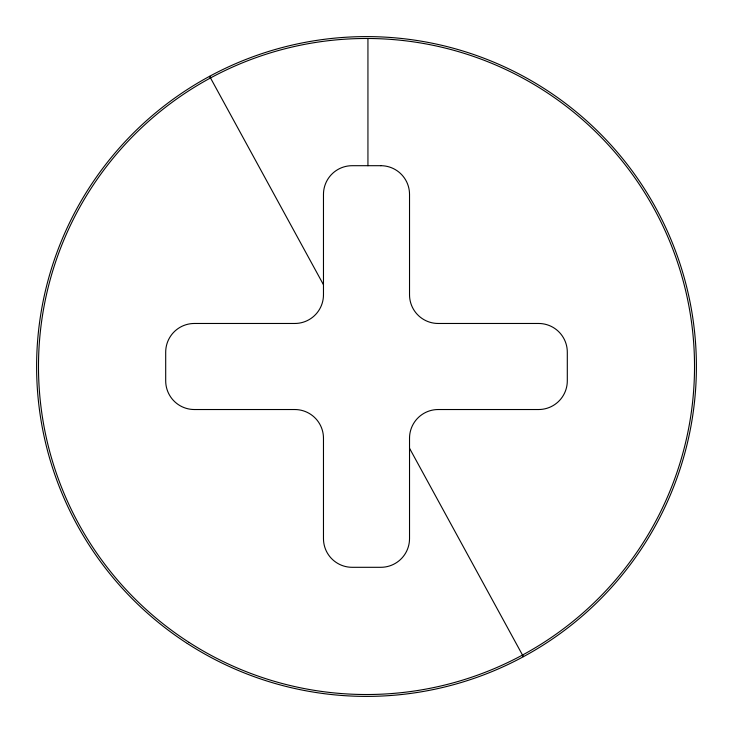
<?xml version="1.0" encoding="UTF-8"?>
<svg xmlns="http://www.w3.org/2000/svg" width="733" height="733" viewBox="0 0 733 733"><rect width="100%" height="100%" fill="white"/><g stroke="black" fill="none" stroke-linecap="round" stroke-linejoin="round"><path stroke-width="1.1" d="M209.711 76.498L323.482 284.761M523.289 656.502L409.518 448.239M522.968 655.916L523.371 656.649M210.032 77.084L209.629 76.351M367.939 38.483L367.939 165.74M380.839 165.695L352.161 165.695A28.688 28.688 0 0 0 323.473 194.382L323.473 294.785A28.688 28.688 0 0 1 294.785 323.473L194.382 323.473A28.688 28.688 0 0 0 165.695 352.161L165.695 380.839A28.688 28.688 0 0 0 194.382 409.527L294.785 409.527A28.688 28.688 0 0 1 323.473 438.215L323.473 538.618A28.688 28.688 0 0 0 352.161 567.305L380.839 567.305A28.688 28.688 0 0 0 409.527 538.618L409.527 438.215A28.688 28.688 0 0 1 438.215 409.527L538.618 409.527A28.688 28.688 0 0 0 567.305 380.839L567.305 352.161A28.688 28.688 0 0 0 538.618 323.473L438.215 323.473A28.688 28.688 0 0 1 409.527 294.785L409.527 194.382A28.688 28.688 0 0 0 380.839 165.695M187.281 643.473A329.905 329.905 0 0 0 695.974 383.222A329.905 329.905 0 0 0 216.244 72.805A329.905 329.905 0 0 0 187.281 643.473M189.087 642.401A328.027 328.027 0 0 0 694.151 382.195A328.027 328.027 0 0 0 216.272 74.903A328.027 328.027 0 0 0 189.087 642.401"/></g></svg>
